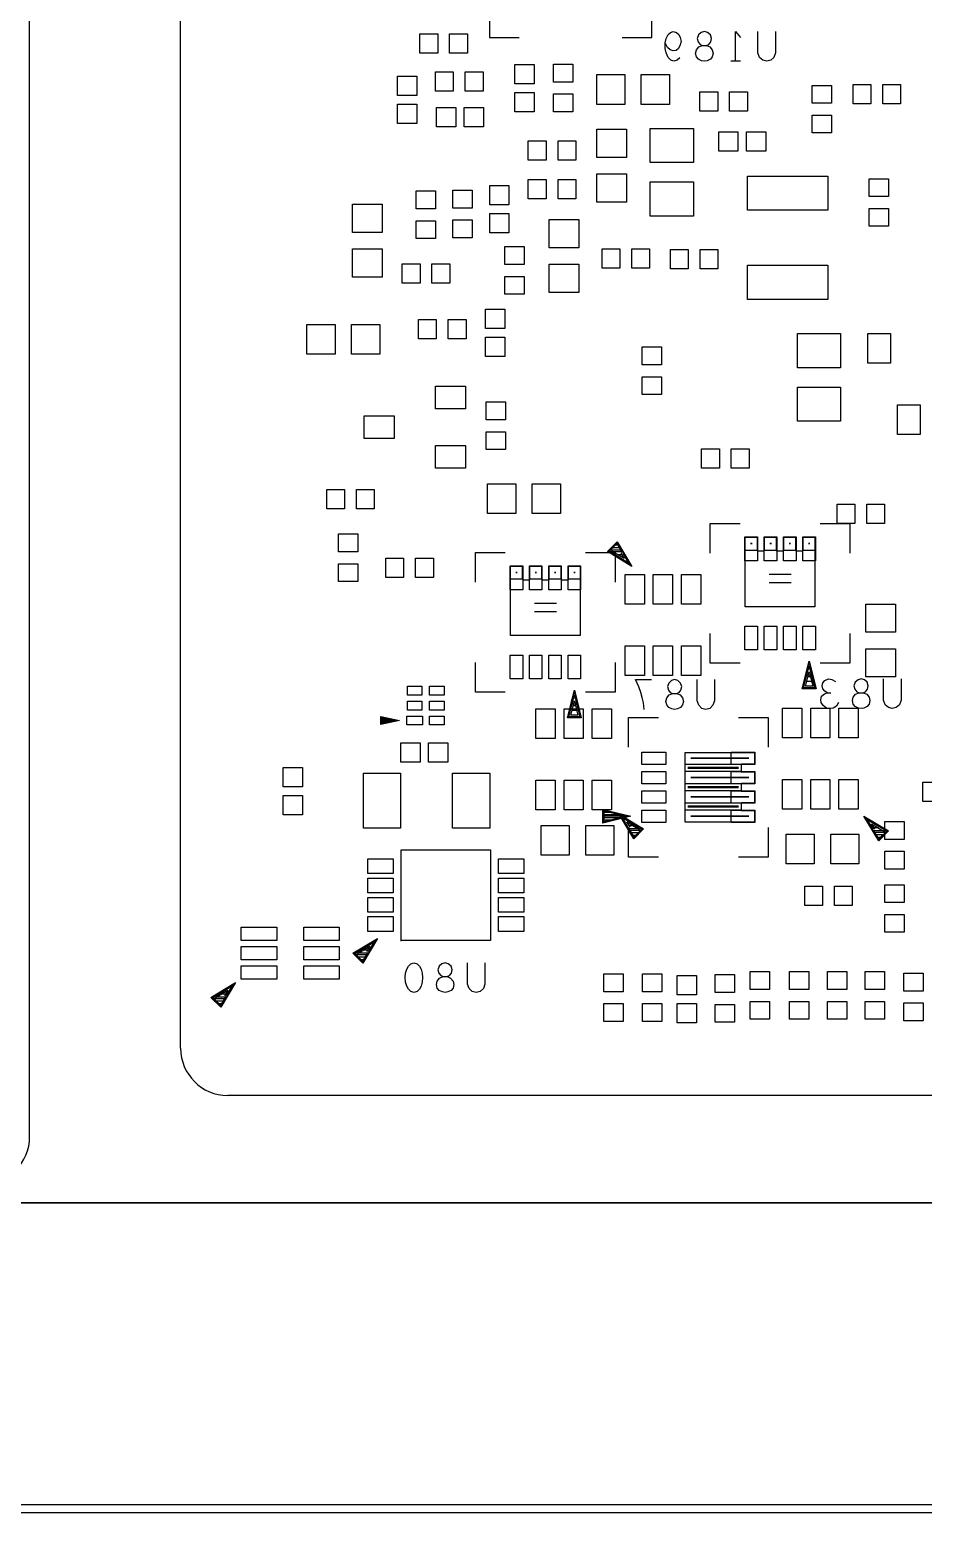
# Model space of a CAD drawing. Header units: millimetres. Extents: x -190 to 348, y -330 to 190.
# Drawn here: x -16.63 to 13.44, y 7.62 to 57.5 of the extents above; entities that cross this region are included whole.
import ezdxf

# ---------------------------------------------------------------- set-up
doc = ezdxf.new("R2010")
doc.units = ezdxf.units.MM
for name, color, linetype in [('10_MAQ_PALLET', 7, 'Continuous'), ('4_SIKCREN_BOTTOM_', 7, 'Continuous'), ('5_SOLDER_PASTE_BOTTOM_', 7, 'Continuous'), ('7______BREAKAWAY', 7, 'Continuous')]:
    doc.layers.add(name, color=color, linetype=linetype)

msp = doc.modelspace()

# ---------------------------------------------------------------- linework, layer by layer
at = {"layer": '10_MAQ_PALLET', "color": 1}
for p, q in [((-11.552, 23.231, -8.001), (-11.552, 82.527, -8.001)), ((-16.632, 20.256, -8.001), (-16.632, 65.075, -8.001)), ((26.871, 21.643, -8.001), (-9.964, 21.643, -8.001))]:
    msp.add_line(p, q, dxfattribs=at)
at = {"layer": '10_MAQ_PALLET', "color": 5}
msp.add_line((-85.422, 7.62, -3.175), (85.422, 7.62, -3.175), dxfattribs=at)
at = {"layer": '10_MAQ_PALLET', "color": 1}
for centre, start, end in [((-9.964, 23.231, -8.001), 180, 270), ((-18.219, 20.256, -8.001), 270, 0)]:
    msp.add_arc(centre, 1.587, start, end, dxfattribs=at)
at = {"layer": '4_SIKCREN_BOTTOM_', "color": 7}
for p, q in [((-1.156, 58.227), (-1.156, 57.229)), ((4.305, 57.229), (4.305, 58.227)), ((4.854, 57.333), (4.933, 57.401)), ((4.933, 57.401), (5.027, 57.434)), ((5.027, 57.434), (5.133, 57.401)), ((5.133, 57.401), (5.212, 57.333)), ((5.969, 57.401), (5.875, 57.318)), ((6.076, 57.434), (5.969, 57.401)), ((6.182, 57.401), (6.076, 57.434)), ((6.276, 57.318), (6.182, 57.401)), ((7.125, 57.434), (7.285, 57.234)), ((7.125, 56.434), (7.125, 57.434)), ((7.879, 56.716), (7.879, 57.434)), ((8.466, 57.434), (8.466, 56.716)), ((-1.156, 57.229), (-0.155, 57.229)), ((3.305, 57.229), (4.305, 57.229)), ((4.76, 57.051), (4.785, 57.201)), ((4.839, 56.901), (4.76, 57.051)), ((4.76, 56.866), (4.76, 57.051)), ((4.785, 56.716), (4.76, 56.866)), ((4.785, 57.201), (4.854, 57.333)), ((4.92, 56.817), (4.839, 56.901)), ((5.199, 56.866), (5.121, 56.799)), ((5.265, 56.982), (5.199, 56.866)), ((5.212, 57.333), (5.265, 57.234)), ((5.265, 57.234), (5.293, 57.099)), ((5.293, 57.099), (5.265, 56.982)), ((5.809, 56.817), (5.888, 56.916)), ((5.875, 57.318), (5.834, 57.201)), ((5.834, 57.201), (5.862, 57.084)), ((5.862, 57.084), (5.928, 57)), ((5.888, 56.916), (6.01, 56.967)), ((5.928, 57), (6.01, 56.967)), ((6.01, 56.967), (6.142, 56.967)), ((6.01, 56.967), (6.142, 56.967)), ((6.142, 56.967), (6.223, 57)), ((6.142, 56.967), (6.261, 56.916)), ((6.223, 57), (6.289, 57.084)), ((6.261, 56.916), (6.342, 56.817)), ((6.314, 57.201), (6.276, 57.318)), ((6.289, 57.084), (6.314, 57.201)), ((4.854, 56.566), (4.785, 56.716)), ((4.945, 56.467), (4.854, 56.566)), ((5.027, 56.784), (4.92, 56.817)), ((5.052, 56.434), (4.945, 56.467)), ((5.121, 56.799), (5.027, 56.784)), ((5.159, 56.467), (5.052, 56.434)), ((5.253, 56.551), (5.159, 56.467)), ((5.781, 56.7), (5.809, 56.817)), ((5.809, 56.584), (5.781, 56.7)), ((5.875, 56.5), (5.809, 56.584)), ((5.982, 56.449), (5.875, 56.5)), ((6.076, 56.434), (5.982, 56.449)), ((6.17, 56.449), (6.076, 56.434)), ((6.276, 56.5), (6.17, 56.449)), ((6.342, 56.584), (6.276, 56.5)), ((6.342, 56.817), (6.368, 56.7)), ((6.368, 56.7), (6.342, 56.584)), ((7.285, 56.434), (6.965, 56.434)), ((7.932, 56.566), (7.879, 56.716)), ((8.039, 56.467), (7.932, 56.566)), ((8.174, 56.434), (8.039, 56.467)), ((8.306, 56.467), (8.174, 56.434)), ((8.412, 56.566), (8.306, 56.467)), ((8.466, 56.716), (8.412, 56.566)), ((6.274, 40.884), (7.275, 40.884)), ((6.274, 39.883), (6.274, 40.884)), ((9.975, 40.884), (10.975, 40.884)), ((10.975, 40.884), (10.975, 39.883)), ((-1.626, 39.908), (-0.625, 39.908)), ((-1.626, 38.908), (-1.626, 39.908)), ((2.075, 39.908), (3.076, 39.908)), ((2.812, 39.939), (3.142, 40.269)), ((3.637, 39.441), (2.812, 39.939)), ((2.832, 39.941), (3.139, 40.249)), ((3.602, 39.479), (2.832, 39.941)), ((3.327, 39.936), (2.84, 39.936)), ((2.873, 39.947), (3.134, 40.208)), ((3.266, 39.987), (2.913, 39.987)), ((3.378, 39.703), (2.954, 39.957)), ((3.216, 40.071), (2.997, 40.071)), ((3.076, 39.908), (3.076, 38.908)), ((3.165, 40.155), (3.081, 40.155)), ((3.134, 40.208), (3.312, 39.911)), ((3.139, 40.249), (3.335, 39.924)), ((3.142, 40.269), (3.637, 39.441)), ((3.335, 39.924), (3.602, 39.479)), ((3.526, 39.553), (2.974, 39.886)), ((3.299, 39.835), (3.157, 39.835)), ((3.269, 39.883), (3.378, 39.703)), ((3.327, 39.886), (3.526, 39.553)), ((6.274, 36.182), (6.274, 37.183)), ((10.975, 37.183), (10.975, 36.182)), ((-1.626, 35.207), (-1.626, 36.208)), ((3.076, 36.208), (3.076, 35.207)), ((7.275, 36.182), (6.274, 36.182)), ((9.368, 35.321), (9.601, 36.256)), ((9.383, 35.334), (9.601, 36.203)), ((9.416, 35.359), (9.601, 36.098)), ((9.601, 36.256), (9.835, 35.321)), ((9.601, 36.203), (9.817, 35.334)), ((9.601, 36.098), (9.784, 35.359)), ((10.975, 36.182), (9.975, 36.182)), ((3.759, 35.634), (4.293, 35.634)), ((3.866, 35.385), (3.759, 35.634)), ((4.874, 35.517), (4.836, 35.4)), ((4.968, 35.601), (4.874, 35.517)), ((5.075, 35.634), (4.968, 35.601)), ((5.182, 35.601), (5.075, 35.634)), ((5.276, 35.517), (5.182, 35.601)), ((5.316, 35.4), (5.276, 35.517)), ((5.832, 34.917), (5.832, 35.634)), ((6.419, 35.634), (6.419, 34.917)), ((9.479, 35.41), (9.601, 35.89)), ((9.68, 35.57), (9.52, 35.57)), ((9.639, 35.728), (9.561, 35.728)), ((9.601, 35.89), (9.721, 35.41)), ((10.036, 35.425), (10.061, 35.524)), ((10.061, 35.326), (10.036, 35.425)), ((10.061, 35.524), (10.127, 35.608)), ((10.127, 35.608), (10.249, 35.659)), ((10.249, 35.659), (10.368, 35.641)), ((10.368, 35.641), (10.488, 35.575)), ((11.151, 35.542), (11.11, 35.425)), ((11.11, 35.425), (11.138, 35.309)), ((11.245, 35.626), (11.151, 35.542)), ((11.351, 35.659), (11.245, 35.626)), ((11.458, 35.626), (11.351, 35.659)), ((11.549, 35.542), (11.458, 35.626)), ((11.59, 35.425), (11.549, 35.542)), ((11.565, 35.309), (11.59, 35.425)), ((12.106, 34.943), (12.106, 35.659)), ((12.692, 35.659), (12.692, 34.943)), ((-0.625, 35.207), (-1.626, 35.207)), ((1.466, 34.346), (1.699, 35.281)), ((1.483, 34.359), (1.699, 35.227)), ((1.514, 34.384), (1.699, 35.123)), ((1.58, 34.435), (1.699, 34.915)), ((1.699, 35.281), (1.933, 34.346)), ((1.699, 35.227), (1.918, 34.359)), ((1.699, 35.123), (1.885, 34.384)), ((1.699, 34.915), (1.819, 34.435)), ((3.076, 35.207), (2.075, 35.207)), ((3.932, 35.199), (3.866, 35.385)), ((3.985, 35.034), (3.932, 35.199)), ((4.026, 34.849), (3.985, 35.034)), ((4.783, 34.9), (4.808, 35.016)), ((4.808, 35.016), (4.889, 35.118)), ((4.836, 35.4), (4.862, 35.283)), ((4.862, 35.283), (4.928, 35.199)), ((4.889, 35.118), (5.009, 35.166)), ((4.928, 35.199), (5.009, 35.166)), ((5.009, 35.166), (5.141, 35.166)), ((5.009, 35.166), (5.141, 35.166)), ((5.141, 35.166), (5.222, 35.199)), ((5.141, 35.166), (5.263, 35.118)), ((5.222, 35.199), (5.288, 35.283)), ((5.263, 35.118), (5.342, 35.016)), ((5.288, 35.283), (5.316, 35.4)), ((5.342, 35.016), (5.37, 34.9)), ((5.885, 34.768), (5.832, 34.917)), ((6.419, 34.917), (6.365, 34.768)), ((9.835, 35.321), (9.368, 35.321)), ((9.817, 35.334), (9.383, 35.334)), ((9.784, 35.359), (9.416, 35.359)), ((9.721, 35.41), (9.479, 35.41)), ((9.995, 34.958), (10.02, 35.075)), ((10.008, 34.859), (9.995, 34.958)), ((10.02, 35.075), (10.114, 35.159)), ((10.127, 35.242), (10.061, 35.326)), ((10.114, 35.159), (10.208, 35.192)), ((10.208, 35.192), (10.127, 35.242)), ((10.208, 35.192), (10.328, 35.192)), ((11.057, 34.925), (11.085, 35.042)), ((11.085, 34.808), (11.057, 34.925)), ((11.085, 35.042), (11.163, 35.141)), ((11.138, 35.309), (11.204, 35.225)), ((11.163, 35.141), (11.283, 35.192)), ((11.204, 35.225), (11.283, 35.192)), ((11.283, 35.192), (11.417, 35.192)), ((11.283, 35.192), (11.417, 35.192)), ((11.417, 35.192), (11.496, 35.225)), ((11.417, 35.192), (11.537, 35.141)), ((11.496, 35.225), (11.565, 35.309)), ((11.537, 35.141), (11.618, 35.042)), ((11.618, 35.042), (11.643, 34.925)), ((11.643, 34.925), (11.618, 34.808)), ((12.159, 34.79), (12.106, 34.943)), ((12.692, 34.943), (12.639, 34.79)), ((1.819, 34.435), (1.58, 34.435)), ((1.781, 34.595), (1.621, 34.595)), ((1.74, 34.752), (1.659, 34.752)), ((4.054, 34.633), (4.026, 34.849)), ((4.808, 34.783), (4.783, 34.9)), ((4.874, 34.699), (4.808, 34.783)), ((4.981, 34.651), (4.874, 34.699)), ((5.075, 34.633), (4.981, 34.651)), ((5.169, 34.651), (5.075, 34.633)), ((5.276, 34.699), (5.169, 34.651)), ((5.342, 34.783), (5.276, 34.699)), ((5.37, 34.9), (5.342, 34.783)), ((5.992, 34.666), (5.885, 34.768)), ((6.124, 34.633), (5.992, 34.666)), ((6.259, 34.666), (6.124, 34.633)), ((6.365, 34.768), (6.259, 34.666)), ((10.074, 34.757), (10.008, 34.859)), ((10.18, 34.674), (10.074, 34.757)), ((10.287, 34.658), (10.18, 34.674)), ((10.409, 34.674), (10.287, 34.658)), ((10.516, 34.742), (10.409, 34.674)), ((10.594, 34.859), (10.516, 34.742)), ((11.151, 34.724), (11.085, 34.808)), ((11.257, 34.674), (11.151, 34.724)), ((11.351, 34.658), (11.257, 34.674)), ((11.443, 34.674), (11.351, 34.658)), ((11.549, 34.724), (11.443, 34.674)), ((11.618, 34.808), (11.549, 34.724)), ((12.266, 34.691), (12.159, 34.79)), ((12.4, 34.658), (12.266, 34.691)), ((12.532, 34.691), (12.4, 34.658)), ((12.639, 34.79), (12.532, 34.691)), ((-4.813, 34.392), (-4.186, 34.257)), ((-4.813, 34.125), (-4.813, 34.392)), ((-4.186, 34.257), (-4.813, 34.125)), ((-4.801, 34.257), (-4.801, 34.376)), ((-4.801, 34.376), (-4.247, 34.257)), ((-4.674, 34.348), (-4.801, 34.348)), ((-4.519, 34.315), (-4.801, 34.315)), ((-4.364, 34.282), (-4.801, 34.282)), ((-4.801, 34.14), (-4.801, 34.257)), ((-4.247, 34.257), (-4.801, 34.14)), ((-4.244, 34.257), (-4.801, 34.257)), ((-4.364, 34.232), (-4.801, 34.232)), ((-4.519, 34.199), (-4.801, 34.199)), ((-4.674, 34.166), (-4.801, 34.166)), ((1.933, 34.346), (1.466, 34.346)), ((1.918, 34.359), (1.483, 34.359)), ((1.885, 34.384), (1.514, 34.384)), ((3.526, 34.359), (4.526, 34.359)), ((3.526, 33.358), (3.526, 34.359)), ((7.224, 34.359), (8.225, 34.359)), ((8.225, 34.359), (8.225, 33.358)), ((2.662, 31.267), (3.597, 31.034)), ((2.662, 30.8), (2.662, 31.267)), ((3.597, 31.034), (2.662, 30.8)), ((2.675, 31.034), (2.675, 31.25)), ((2.675, 31.25), (3.546, 31.034)), ((2.675, 30.815), (2.675, 31.034)), ((3.546, 31.034), (2.675, 30.815)), ((3.546, 31.034), (2.675, 31.034)), ((2.7, 31.034), (2.7, 31.219)), ((2.7, 31.219), (3.442, 31.034)), ((2.941, 31.158), (2.7, 31.158)), ((3.239, 31.085), (2.7, 31.085)), ((2.7, 30.848), (2.7, 31.034)), ((3.442, 31.034), (2.7, 30.848)), ((3.239, 30.983), (2.7, 30.983)), ((3.205, 31.105), (4.031, 30.61)), ((3.701, 30.279), (3.205, 31.105)), ((3.508, 30.625), (3.241, 31.069)), ((3.241, 31.069), (4.011, 30.607)), ((3.515, 30.663), (3.317, 30.996)), ((3.317, 30.996), (3.868, 30.663)), ((11.445, 31.039), (12.273, 30.544)), ((11.943, 30.211), (11.445, 31.039)), ((11.75, 30.559), (11.483, 31.001)), ((11.483, 31.001), (12.253, 30.541)), ((11.755, 30.597), (11.557, 30.927)), ((11.557, 30.927), (12.111, 30.597)), ((2.941, 30.909), (2.7, 30.909)), ((3.574, 30.665), (3.465, 30.846)), ((3.465, 30.846), (3.889, 30.592)), ((3.703, 30.3), (3.508, 30.625)), ((4.003, 30.612), (3.515, 30.612)), ((3.526, 29.657), (3.526, 30.658)), ((3.708, 30.34), (3.531, 30.637)), ((3.686, 30.714), (3.543, 30.714)), ((3.929, 30.561), (3.576, 30.561)), ((3.846, 30.477), (3.627, 30.477)), ((4.031, 30.61), (3.701, 30.279)), ((4.011, 30.607), (3.703, 30.3)), ((3.97, 30.602), (3.708, 30.34)), ((8.225, 30.658), (8.225, 29.657)), ((11.814, 30.597), (11.704, 30.78)), ((11.704, 30.78), (12.129, 30.526)), ((11.946, 30.231), (11.75, 30.559)), ((12.245, 30.546), (11.758, 30.546)), ((11.951, 30.272), (11.77, 30.571)), ((11.925, 30.648), (11.786, 30.648)), ((12.172, 30.495), (11.816, 30.495)), ((12.273, 30.544), (11.943, 30.211)), ((12.253, 30.541), (11.946, 30.231)), ((12.212, 30.536), (11.951, 30.272)), ((3.762, 30.394), (3.675, 30.394)), ((12.088, 30.409), (11.867, 30.409)), ((12.004, 30.325), (11.918, 30.325)), ((-4.125, 29.909), (-1.125, 29.909)), ((-4.125, 26.858), (-4.125, 29.909)), ((-1.125, 29.909), (-1.125, 26.858)), ((4.526, 29.657), (3.526, 29.657)), ((8.225, 29.657), (7.224, 29.657)), ((-5.751, 26.426), (-4.925, 26.924)), ((-5.73, 26.424), (-4.963, 26.886)), ((-5.608, 26.408), (-5.184, 26.662)), ((-5.588, 26.48), (-5.037, 26.812)), ((-5.25, 26.454), (-5.428, 26.157)), ((-5.227, 26.441), (-5.423, 26.116)), ((-4.925, 26.924), (-5.42, 26.096)), ((-5.263, 26.53), (-5.405, 26.53)), ((-5.184, 26.662), (-5.293, 26.482)), ((-5.037, 26.812), (-5.235, 26.48)), ((-4.963, 26.886), (-5.227, 26.441)), ((-1.125, 26.858), (-4.15, 26.858)), ((-4.15, 26.858), (-4.125, 26.858)), ((-5.42, 26.096), (-5.751, 26.426)), ((-5.423, 26.116), (-5.73, 26.424)), ((-5.235, 26.429), (-5.723, 26.429)), ((-5.428, 26.157), (-5.69, 26.419)), ((-5.296, 26.378), (-5.649, 26.378)), ((-5.347, 26.294), (-5.565, 26.294)), ((-5.398, 26.21), (-5.481, 26.21)), ((-3.94, 25.893), (-3.886, 25.992)), ((-3.886, 25.992), (-3.805, 26.076)), ((-3.805, 26.076), (-3.698, 26.109)), ((-3.698, 26.109), (-3.592, 26.076)), ((-3.592, 26.076), (-3.513, 25.992)), ((-3.513, 25.992), (-3.459, 25.893)), ((-2.85, 25.992), (-2.891, 25.875)), ((-2.756, 26.076), (-2.85, 25.992)), ((-2.649, 26.109), (-2.756, 26.076)), ((-2.543, 26.076), (-2.649, 26.109)), ((-2.451, 25.992), (-2.543, 26.076)), ((-2.41, 25.875), (-2.451, 25.992)), ((-1.895, 25.392), (-1.895, 26.109)), ((-1.308, 26.109), (-1.308, 25.392)), ((-10.533, 24.945), (-9.705, 25.441)), ((-9.705, 25.441), (-10.203, 24.615)), ((-3.993, 25.608), (-3.98, 25.758)), ((-3.98, 25.458), (-3.993, 25.608)), ((-3.98, 25.758), (-3.94, 25.893)), ((-3.94, 25.324), (-3.98, 25.458)), ((-3.459, 25.893), (-3.419, 25.758)), ((-3.419, 25.458), (-3.459, 25.324)), ((-3.419, 25.758), (-3.406, 25.608)), ((-3.406, 25.608), (-3.419, 25.458)), ((-2.944, 25.375), (-2.916, 25.491)), ((-2.916, 25.491), (-2.837, 25.593)), ((-2.891, 25.875), (-2.863, 25.758)), ((-2.863, 25.758), (-2.797, 25.674)), ((-2.837, 25.593), (-2.718, 25.641)), ((-2.797, 25.674), (-2.718, 25.641)), ((-2.718, 25.641), (-2.583, 25.641)), ((-2.718, 25.641), (-2.583, 25.641)), ((-2.583, 25.641), (-2.504, 25.674)), ((-2.583, 25.641), (-2.464, 25.593)), ((-2.504, 25.674), (-2.436, 25.758)), ((-2.464, 25.593), (-2.383, 25.491)), ((-2.436, 25.758), (-2.41, 25.875)), ((-2.383, 25.491), (-2.357, 25.375)), ((-10.203, 24.615), (-10.533, 24.945)), ((-10.513, 24.943), (-9.743, 25.405)), ((-10.206, 24.635), (-10.513, 24.943)), ((-10.018, 24.948), (-10.505, 24.948)), ((-10.389, 24.928), (-9.964, 25.182)), ((-10.368, 24.999), (-9.817, 25.329)), ((-10.03, 24.973), (-10.211, 24.676)), ((-10.01, 24.961), (-10.206, 24.635)), ((-10.046, 25.049), (-10.185, 25.049)), ((-9.964, 25.182), (-10.074, 25.001)), ((-9.817, 25.329), (-10.015, 24.999)), ((-9.743, 25.405), (-10.01, 24.961)), ((-3.886, 25.225), (-3.94, 25.324)), ((-3.805, 25.141), (-3.886, 25.225)), ((-3.698, 25.108), (-3.805, 25.141)), ((-3.592, 25.141), (-3.698, 25.108)), ((-3.513, 25.225), (-3.592, 25.141)), ((-3.459, 25.324), (-3.513, 25.225)), ((-2.916, 25.258), (-2.944, 25.375)), ((-2.85, 25.174), (-2.916, 25.258)), ((-2.743, 25.126), (-2.85, 25.174)), ((-2.649, 25.108), (-2.743, 25.126)), ((-2.558, 25.126), (-2.649, 25.108)), ((-2.451, 25.174), (-2.558, 25.126)), ((-2.383, 25.258), (-2.451, 25.174)), ((-2.357, 25.375), (-2.383, 25.258)), ((-1.841, 25.243), (-1.895, 25.392)), ((-1.735, 25.141), (-1.841, 25.243)), ((-1.6, 25.108), (-1.735, 25.141)), ((-1.468, 25.141), (-1.6, 25.108)), ((-1.361, 25.243), (-1.468, 25.141)), ((-1.308, 25.392), (-1.361, 25.243)), ((-10.211, 24.676), (-10.47, 24.938)), ((-10.076, 24.897), (-10.432, 24.897)), ((-10.127, 24.813), (-10.345, 24.813)), ((-10.178, 24.729), (-10.262, 24.729)), ((-36.599, 18.034), (17.61, 18.034))]:
    msp.add_line(p, q, dxfattribs=at)
for centre, start, end in [((9.601, 35.888), 0, 180), ((9.601, 35.888), 180, 0), ((1.699, 34.912), 0, 180), ((1.699, 34.912), 180, 0)]:
    msp.add_arc(centre, 0.102, start, end, dxfattribs=at)
at = {"layer": '5_SOLDER_PASTE_BOTTOM_', "color": 4}
for p, q in [((-3.5, 56.708), (-3.5, 57.358)), ((-3.5, 57.358), (-2.9, 57.358)), ((-2.9, 57.358), (-2.9, 56.708)), ((-2.5, 56.708), (-2.5, 57.358)), ((-2.5, 57.358), (-1.9, 57.358)), ((-1.9, 57.358), (-1.9, 56.708)), ((-2.9, 56.708), (-3.5, 56.708)), ((-1.9, 56.708), (-2.5, 56.708)), ((-4.249, 55.278), (-4.249, 55.928)), ((-4.249, 55.928), (-3.599, 55.928)), ((-3.599, 55.928), (-3.599, 55.278)), ((-2.975, 55.433), (-2.975, 56.083)), ((-2.975, 56.083), (-2.375, 56.083)), ((-2.375, 56.083), (-2.375, 55.433)), ((-1.974, 55.433), (-1.974, 56.083)), ((-1.974, 56.083), (-1.374, 56.083)), ((-1.374, 56.083), (-1.374, 55.433)), ((-0.3, 55.677), (-0.3, 56.327)), ((-0.3, 56.327), (0.35, 56.327)), ((0.35, 56.327), (0.35, 55.677)), ((1.001, 55.732), (1.001, 56.332)), ((1.001, 56.332), (1.651, 56.332)), ((1.651, 56.332), (1.651, 55.732)), ((2.451, 54.984), (2.451, 55.984)), ((2.451, 55.984), (3.401, 55.984)), ((3.401, 55.984), (3.401, 54.984)), ((3.95, 54.984), (3.95, 55.984)), ((3.95, 55.984), (4.9, 55.984)), ((4.9, 55.984), (4.9, 54.984)), ((-2.375, 55.433), (-2.975, 55.433)), ((-1.374, 55.433), (-1.974, 55.433)), ((0.35, 55.677), (-0.3, 55.677)), ((-0.3, 54.737), (-0.3, 55.387)), ((-0.3, 55.387), (0.35, 55.387)), ((0.35, 55.387), (0.35, 54.737)), ((1.651, 55.732), (1.001, 55.732)), ((5.926, 54.757), (5.926, 55.407)), ((5.926, 55.407), (6.526, 55.407)), ((6.526, 55.407), (6.526, 54.757)), ((6.924, 54.757), (6.924, 55.407)), ((6.924, 55.407), (7.524, 55.407)), ((7.524, 55.407), (7.524, 54.757)), ((9.705, 55.024), (9.705, 55.624)), ((9.705, 55.624), (10.355, 55.624)), ((10.355, 55.624), (10.355, 55.024)), ((11.079, 54.999), (11.079, 55.649)), ((11.079, 55.649), (11.679, 55.649)), ((11.679, 55.649), (11.679, 54.999)), ((12.08, 54.999), (12.08, 55.649)), ((12.08, 55.649), (12.68, 55.649)), ((12.68, 55.649), (12.68, 54.999)), ((-3.599, 55.278), (-4.249, 55.278)), ((-4.249, 54.338), (-4.249, 54.988)), ((-4.249, 54.988), (-3.599, 54.988)), ((-3.599, 54.988), (-3.599, 54.338)), ((-2.944, 54.234), (-2.944, 54.884)), ((-2.944, 54.884), (-2.294, 54.884)), ((-2.294, 54.884), (-2.294, 54.234)), ((-2.004, 54.234), (-2.004, 54.884)), ((-2.004, 54.884), (-1.354, 54.884)), ((-1.354, 54.884), (-1.354, 54.234)), ((1.001, 54.734), (1.001, 55.334)), ((1.001, 55.334), (1.651, 55.334)), ((1.651, 55.334), (1.651, 54.734)), ((3.401, 54.984), (2.451, 54.984)), ((4.9, 54.984), (3.95, 54.984)), ((10.355, 55.024), (9.705, 55.024)), ((11.679, 54.999), (11.079, 54.999)), ((12.68, 54.999), (12.08, 54.999)), ((0.35, 54.737), (-0.3, 54.737)), ((1.651, 54.734), (1.001, 54.734)), ((6.526, 54.757), (5.926, 54.757)), ((7.524, 54.757), (6.924, 54.757)), ((9.705, 54.023), (9.705, 54.623)), ((9.705, 54.623), (10.355, 54.623)), ((10.355, 54.623), (10.355, 54.023)), ((-3.599, 54.338), (-4.249, 54.338)), ((-2.294, 54.234), (-2.944, 54.234)), ((-1.354, 54.234), (-2.004, 54.234)), ((2.454, 53.198), (2.454, 54.148)), ((2.454, 54.148), (3.454, 54.148)), ((3.454, 54.148), (3.454, 53.198)), ((4.256, 53.024), (4.256, 54.174)), ((4.256, 54.174), (5.706, 54.174)), ((5.706, 54.174), (5.706, 53.024)), ((6.556, 53.409), (6.556, 54.059)), ((6.556, 54.059), (7.206, 54.059)), ((7.206, 54.059), (7.206, 53.409)), ((7.496, 53.409), (7.496, 54.059)), ((7.496, 54.059), (8.146, 54.059)), ((8.146, 54.059), (8.146, 53.409)), ((10.355, 54.023), (9.705, 54.023)), ((0.15, 53.109), (0.15, 53.759)), ((0.15, 53.759), (0.75, 53.759)), ((0.75, 53.759), (0.75, 53.109)), ((1.15, 53.109), (1.15, 53.759)), ((1.15, 53.759), (1.75, 53.759)), ((1.75, 53.759), (1.75, 53.109)), ((7.206, 53.409), (6.556, 53.409)), ((8.146, 53.409), (7.496, 53.409)), ((0.75, 53.109), (0.15, 53.109)), ((1.75, 53.109), (1.15, 53.109)), ((3.454, 53.198), (2.454, 53.198)), ((5.706, 53.024), (4.256, 53.024)), ((0.15, 51.809), (0.15, 52.458)), ((0.15, 52.458), (0.75, 52.458)), ((0.75, 52.458), (0.75, 51.809)), ((1.15, 51.809), (1.15, 52.458)), ((1.15, 52.458), (1.75, 52.458)), ((1.75, 52.458), (1.75, 51.809)), ((2.454, 51.699), (2.454, 52.649)), ((2.454, 52.649), (3.454, 52.649)), ((3.454, 52.649), (3.454, 51.699)), ((4.256, 51.223), (4.256, 52.373)), ((4.256, 52.373), (5.706, 52.373)), ((5.706, 52.373), (5.706, 51.223)), ((7.53, 51.424), (7.53, 52.574)), ((7.53, 52.574), (10.23, 52.574)), ((10.23, 52.574), (10.23, 51.424)), ((11.626, 51.882), (11.626, 52.482)), ((11.626, 52.482), (12.276, 52.482)), ((12.276, 52.482), (12.276, 51.882)), ((-3.619, 51.473), (-3.619, 52.073)), ((-3.619, 52.073), (-2.969, 52.073)), ((-2.969, 52.073), (-2.969, 51.473)), ((-2.395, 51.498), (-2.395, 52.098)), ((-2.395, 52.098), (-1.745, 52.098)), ((-1.745, 52.098), (-1.745, 51.498)), ((-1.15, 51.603), (-1.15, 52.253)), ((-1.15, 52.253), (-0.501, 52.253)), ((-0.501, 52.253), (-0.501, 51.603)), ((12.276, 51.882), (11.626, 51.882)), ((-5.77, 50.673), (-5.77, 51.623)), ((-5.77, 51.623), (-4.771, 51.623)), ((-4.771, 51.623), (-4.771, 50.673)), ((-2.969, 51.473), (-3.619, 51.473)), ((-1.745, 51.498), (-2.395, 51.498)), ((-0.501, 51.603), (-1.15, 51.603)), ((0.75, 51.809), (0.15, 51.809)), ((1.75, 51.809), (1.15, 51.809)), ((3.454, 51.699), (2.454, 51.699)), ((10.23, 51.424), (7.53, 51.424)), ((11.626, 50.884), (11.626, 51.484)), ((11.626, 51.484), (12.276, 51.484)), ((12.276, 51.484), (12.276, 50.884)), ((-3.619, 50.472), (-3.619, 51.072)), ((-3.619, 51.072), (-2.969, 51.072)), ((-2.969, 51.072), (-2.969, 50.472)), ((-2.395, 50.497), (-2.395, 51.097)), ((-2.395, 51.097), (-1.745, 51.097)), ((-1.745, 51.097), (-1.745, 50.497)), ((-1.15, 50.663), (-1.15, 51.313)), ((-1.15, 51.313), (-0.501, 51.313)), ((-0.501, 51.313), (-0.501, 50.663)), ((0.851, 50.157), (0.851, 51.107)), ((0.851, 51.107), (1.851, 51.107)), ((1.851, 51.107), (1.851, 50.157)), ((5.706, 51.223), (4.256, 51.223)), ((12.276, 50.884), (11.626, 50.884)), ((-4.771, 50.673), (-5.77, 50.673)), ((-2.969, 50.472), (-3.619, 50.472)), ((-1.745, 50.497), (-2.395, 50.497)), ((-0.501, 50.663), (-1.15, 50.663)), ((-5.77, 49.172), (-5.77, 50.122)), ((-5.77, 50.122), (-4.771, 50.122)), ((-4.771, 50.122), (-4.771, 49.172)), ((-0.645, 49.598), (-0.645, 50.198)), ((-0.645, 50.198), (0.005, 50.198)), ((0.005, 50.198), (0.005, 49.598)), ((1.851, 50.157), (0.851, 50.157)), ((2.631, 49.474), (2.631, 50.124)), ((2.631, 50.124), (3.231, 50.124)), ((3.231, 50.124), (3.231, 49.474)), ((3.629, 49.474), (3.629, 50.124)), ((3.629, 50.124), (4.229, 50.124)), ((4.229, 50.124), (4.229, 49.474)), ((4.93, 49.449), (4.93, 50.099)), ((4.93, 50.099), (5.53, 50.099)), ((5.53, 50.099), (5.53, 49.449)), ((5.931, 49.449), (5.931, 50.099)), ((5.931, 50.099), (6.531, 50.099)), ((6.531, 50.099), (6.531, 49.449)), ((-4.095, 48.974), (-4.095, 49.624)), ((-4.095, 49.624), (-3.495, 49.624)), ((-3.495, 49.624), (-3.495, 48.974)), ((-3.094, 48.974), (-3.094, 49.624)), ((-3.094, 49.624), (-2.494, 49.624)), ((-2.494, 49.624), (-2.494, 48.974)), ((0.005, 49.598), (-0.645, 49.598)), ((0.851, 48.659), (0.851, 49.609)), ((0.851, 49.609), (1.851, 49.609)), ((1.851, 49.609), (1.851, 48.659)), ((3.231, 49.474), (2.631, 49.474)), ((4.229, 49.474), (3.629, 49.474)), ((5.53, 49.449), (4.93, 49.449)), ((6.531, 49.449), (5.931, 49.449)), ((7.53, 48.424), (7.53, 49.574)), ((7.53, 49.574), (10.23, 49.574)), ((10.23, 49.574), (10.23, 48.424)), ((-4.771, 49.172), (-5.77, 49.172)), ((-3.495, 48.974), (-4.095, 48.974)), ((-2.494, 48.974), (-3.094, 48.974)), ((-0.645, 48.598), (-0.645, 49.198)), ((-0.645, 49.198), (0.005, 49.198)), ((0.005, 49.198), (0.005, 48.598)), ((0.005, 48.598), (-0.645, 48.598)), ((1.851, 48.659), (0.851, 48.659)), ((10.23, 48.424), (7.53, 48.424)), ((-1.29, 47.442), (-1.29, 48.092)), ((-1.29, 48.092), (-0.64, 48.092)), ((-0.64, 48.092), (-0.64, 47.442)), ((-7.3, 46.584), (-7.3, 47.584)), ((-7.3, 47.584), (-6.35, 47.584)), ((-6.35, 47.584), (-6.35, 46.584)), ((-5.799, 46.584), (-5.799, 47.584)), ((-5.799, 47.584), (-4.849, 47.584)), ((-4.849, 47.584), (-4.849, 46.584)), ((-3.546, 47.097), (-3.546, 47.747)), ((-3.546, 47.747), (-2.946, 47.747)), ((-2.946, 47.747), (-2.946, 47.097)), ((-2.545, 47.097), (-2.545, 47.747)), ((-2.545, 47.747), (-1.945, 47.747)), ((-1.945, 47.747), (-1.945, 47.097)), ((-0.64, 47.442), (-1.29, 47.442)), ((-2.946, 47.097), (-3.546, 47.097)), ((-1.945, 47.097), (-2.545, 47.097)), ((-1.29, 46.502), (-1.29, 47.152)), ((-1.29, 47.152), (-0.64, 47.152)), ((-0.64, 47.152), (-0.64, 46.502)), ((9.204, 46.123), (9.204, 47.273)), ((9.204, 47.273), (10.654, 47.273)), ((10.654, 47.273), (10.654, 46.123)), ((11.576, 46.274), (11.576, 47.274)), ((11.576, 47.274), (12.336, 47.274)), ((12.336, 47.274), (12.336, 46.274)), ((-6.35, 46.584), (-7.3, 46.584)), ((-4.849, 46.584), (-5.799, 46.584)), ((-0.64, 46.502), (-1.29, 46.502)), ((3.98, 46.223), (3.98, 46.823)), ((3.98, 46.823), (4.63, 46.823)), ((4.63, 46.823), (4.63, 46.223)), ((4.63, 46.223), (3.98, 46.223)), ((10.654, 46.123), (9.204, 46.123)), ((12.336, 46.274), (11.576, 46.274)), ((-2.969, 44.743), (-2.969, 45.503)), ((-2.969, 45.503), (-1.969, 45.503)), ((-1.969, 45.503), (-1.969, 44.743)), ((3.98, 45.222), (3.98, 45.822)), ((3.98, 45.822), (4.63, 45.822)), ((4.63, 45.822), (4.63, 45.222)), ((9.204, 44.322), (9.204, 45.472)), ((9.204, 45.472), (10.654, 45.472)), ((10.654, 45.472), (10.654, 44.322)), ((-1.265, 44.374), (-1.265, 44.974)), ((-1.265, 44.974), (-0.615, 44.974)), ((-0.615, 44.974), (-0.615, 44.374)), ((4.63, 45.222), (3.98, 45.222)), ((-5.369, 43.742), (-5.369, 44.502)), ((-5.369, 44.502), (-4.369, 44.502)), ((-4.369, 44.502), (-4.369, 43.742)), ((-1.969, 44.743), (-2.969, 44.743)), ((12.574, 43.874), (12.574, 44.874)), ((12.574, 44.874), (13.334, 44.874)), ((13.334, 44.874), (13.334, 43.874)), ((-0.615, 44.374), (-1.265, 44.374)), ((-1.265, 43.373), (-1.265, 43.973)), ((-1.265, 43.973), (-0.615, 43.973)), ((-0.615, 43.973), (-0.615, 43.373)), ((10.654, 44.322), (9.204, 44.322)), ((-4.369, 43.742), (-5.369, 43.742)), ((-2.969, 42.744), (-2.969, 43.504)), ((-2.969, 43.504), (-1.969, 43.504)), ((-1.969, 43.504), (-1.969, 42.744)), ((5.979, 42.748), (5.979, 43.398)), ((5.979, 43.398), (6.579, 43.398)), ((6.579, 43.398), (6.579, 42.748)), ((6.98, 42.748), (6.98, 43.398)), ((6.98, 43.398), (7.58, 43.398)), ((7.58, 43.398), (7.58, 42.748)), ((13.334, 43.874), (12.574, 43.874)), ((-0.615, 43.373), (-1.265, 43.373)), ((-1.969, 42.744), (-2.969, 42.744)), ((6.579, 42.748), (5.979, 42.748)), ((7.58, 42.748), (6.98, 42.748)), ((-6.635, 41.382), (-6.635, 42.032)), ((-6.635, 42.032), (-6.035, 42.032)), ((-6.035, 42.032), (-6.035, 41.382)), ((-5.634, 41.382), (-5.634, 42.032)), ((-5.634, 42.032), (-5.034, 42.032)), ((-5.034, 42.032), (-5.034, 41.382)), ((-1.219, 41.222), (-1.219, 42.222)), ((-1.219, 42.222), (-0.269, 42.222)), ((-0.269, 42.222), (-0.269, 41.222)), ((0.279, 41.222), (0.279, 42.222)), ((0.279, 42.222), (1.229, 42.222)), ((1.229, 42.222), (1.229, 41.222)), ((10.541, 40.884), (10.541, 41.534)), ((10.541, 41.534), (11.141, 41.534)), ((11.141, 41.534), (11.141, 40.884)), ((11.539, 40.884), (11.539, 41.534)), ((11.539, 41.534), (12.139, 41.534)), ((12.139, 41.534), (12.139, 40.884)), ((-6.035, 41.382), (-6.635, 41.382)), ((-5.034, 41.382), (-5.634, 41.382)), ((-0.269, 41.222), (-1.219, 41.222)), ((1.229, 41.222), (0.279, 41.222)), ((-6.236, 39.934), (-6.236, 40.534)), ((-6.236, 40.534), (-5.586, 40.534)), ((-5.586, 40.534), (-5.586, 39.934)), ((7.44, 39.633), (7.44, 40.433)), ((7.44, 40.433), (7.86, 40.433)), ((7.452, 40.422), (7.846, 40.422)), ((7.452, 38.085), (7.452, 40.422)), ((7.846, 40.422), (7.846, 39.982)), ((7.86, 40.433), (7.86, 39.633)), ((8.091, 39.633), (8.091, 40.433)), ((8.091, 40.433), (8.511, 40.433)), ((8.103, 40.422), (8.496, 40.422)), ((8.103, 39.982), (8.103, 40.422)), ((8.496, 40.422), (8.496, 39.982)), ((8.511, 40.433), (8.511, 39.633)), ((8.741, 39.633), (8.741, 40.433)), ((8.741, 40.433), (9.161, 40.433)), ((8.753, 40.422), (9.147, 40.422)), ((8.753, 39.982), (8.753, 40.422)), ((9.147, 40.422), (9.147, 39.982)), ((9.161, 40.433), (9.161, 39.633)), ((9.391, 39.633), (9.391, 40.433)), ((9.391, 40.433), (9.811, 40.433)), ((9.403, 40.422), (9.797, 40.422)), ((9.403, 39.982), (9.403, 40.422)), ((9.797, 40.422), (9.797, 38.085)), ((9.811, 40.433), (9.811, 39.633)), ((11.141, 40.884), (10.541, 40.884)), ((12.139, 40.884), (11.539, 40.884)), ((-5.586, 39.934), (-6.236, 39.934)), ((7.833, 39.982), (7.465, 39.982)), ((7.643, 40.231), (7.643, 40.185)), ((7.656, 40.231), (7.656, 40.185)), ((7.859, 39.969), (8.09, 39.969)), ((8.484, 39.982), (8.115, 39.982)), ((8.293, 40.231), (8.293, 40.185)), ((8.306, 40.231), (8.306, 40.185)), ((8.509, 39.969), (8.74, 39.969)), ((9.134, 39.982), (8.766, 39.982)), ((8.943, 40.231), (8.943, 40.185)), ((8.956, 40.231), (8.956, 40.185)), ((9.159, 39.969), (9.39, 39.969)), ((9.784, 39.982), (9.416, 39.982)), ((9.594, 40.231), (9.594, 40.185)), ((9.606, 40.231), (9.606, 40.185)), ((-6.236, 38.933), (-6.236, 39.533)), ((-6.236, 39.533), (-5.586, 39.533)), ((-5.586, 39.533), (-5.586, 38.933)), ((-4.646, 39.073), (-4.646, 39.723)), ((-4.646, 39.723), (-4.046, 39.723)), ((-4.046, 39.723), (-4.046, 39.073)), ((-3.645, 39.073), (-3.645, 39.723)), ((-3.645, 39.723), (-3.045, 39.723)), ((-3.045, 39.723), (-3.045, 39.073)), ((-0.459, 38.658), (-0.459, 39.458)), ((-0.459, 39.458), (-0.039, 39.458)), ((-0.447, 39.446), (-0.053, 39.446)), ((-0.447, 37.112), (-0.447, 39.446)), ((-0.053, 39.446), (-0.053, 39.007)), ((-0.039, 39.458), (-0.039, 38.658)), ((0.189, 38.658), (0.189, 39.458)), ((0.189, 39.458), (0.609, 39.458)), ((0.203, 39.446), (0.597, 39.446)), ((0.203, 39.007), (0.203, 39.446)), ((0.597, 39.446), (0.597, 39.007)), ((0.609, 39.458), (0.609, 38.658)), ((0.839, 38.658), (0.839, 39.458)), ((0.839, 39.458), (1.259, 39.458)), ((0.853, 39.446), (1.247, 39.446)), ((0.853, 39.007), (0.853, 39.446)), ((1.247, 39.446), (1.247, 39.007)), ((1.259, 39.458), (1.259, 38.658)), ((1.489, 38.658), (1.489, 39.458)), ((1.489, 39.458), (1.909, 39.458)), ((1.504, 39.446), (1.897, 39.446)), ((1.504, 39.007), (1.504, 39.446)), ((1.897, 39.446), (1.897, 37.112)), ((1.909, 39.458), (1.909, 38.658)), ((7.86, 39.633), (7.44, 39.633)), ((8.511, 39.633), (8.091, 39.633)), ((9.161, 39.633), (8.741, 39.633)), ((9.811, 39.633), (9.391, 39.633)), ((-5.586, 38.933), (-6.236, 38.933)), ((-4.046, 39.073), (-4.646, 39.073)), ((-3.045, 39.073), (-3.645, 39.073)), ((-0.066, 39.007), (-0.434, 39.007)), ((-0.257, 39.256), (-0.257, 39.21)), ((-0.244, 39.256), (-0.244, 39.21)), ((-0.041, 38.994), (0.191, 38.994)), ((0.584, 39.007), (0.216, 39.007)), ((0.394, 39.256), (0.394, 39.21)), ((0.406, 39.256), (0.406, 39.21)), ((0.61, 38.994), (0.841, 38.994)), ((1.234, 39.007), (0.866, 39.007)), ((1.044, 39.256), (1.044, 39.21)), ((1.057, 39.256), (1.057, 39.21)), ((1.26, 38.994), (1.491, 38.994)), ((1.885, 39.007), (1.516, 39.007)), ((1.694, 39.256), (1.694, 39.21)), ((1.707, 39.256), (1.707, 39.21)), ((3.406, 38.174), (3.406, 39.174)), ((3.406, 39.174), (4.056, 39.174)), ((4.056, 39.174), (4.056, 38.174)), ((4.356, 38.174), (4.356, 39.174)), ((4.356, 39.174), (5.006, 39.174)), ((5.006, 39.174), (5.006, 38.174)), ((5.306, 38.174), (5.306, 39.174)), ((5.306, 39.174), (5.956, 39.174)), ((5.956, 39.174), (5.956, 38.174)), ((8.997, 39.169), (8.252, 39.169)), ((-0.039, 38.658), (-0.459, 38.658)), ((0.609, 38.658), (0.189, 38.658)), ((1.259, 38.658), (0.839, 38.658)), ((1.909, 38.658), (1.489, 38.658)), ((8.997, 38.885), (8.252, 38.885)), ((1.097, 38.194), (0.353, 38.194)), ((1.097, 37.912), (0.353, 37.912)), ((4.056, 38.174), (3.406, 38.174)), ((5.006, 38.174), (4.356, 38.174)), ((5.956, 38.174), (5.306, 38.174)), ((9.797, 38.085), (7.452, 38.085)), ((11.504, 37.224), (11.504, 38.174)), ((11.504, 38.174), (12.504, 38.174)), ((12.504, 38.174), (12.504, 37.224)), ((7.44, 36.633), (7.44, 37.433)), ((7.44, 37.433), (7.86, 37.433)), ((7.86, 37.433), (7.86, 36.633)), ((8.091, 36.633), (8.091, 37.433)), ((8.091, 37.433), (8.511, 37.433)), ((8.511, 37.433), (8.511, 36.633)), ((8.741, 36.633), (8.741, 37.433)), ((8.741, 37.433), (9.161, 37.433)), ((9.161, 37.433), (9.161, 36.633)), ((9.391, 36.633), (9.391, 37.433)), ((9.391, 37.433), (9.811, 37.433)), ((9.811, 37.433), (9.811, 36.633)), ((1.897, 37.112), (-0.447, 37.112)), ((12.504, 37.224), (11.504, 37.224)), ((-0.459, 35.658), (-0.459, 36.458)), ((-0.459, 36.458), (-0.039, 36.458)), ((-0.039, 36.458), (-0.039, 35.658)), ((0.189, 35.658), (0.189, 36.458)), ((0.189, 36.458), (0.609, 36.458)), ((0.609, 36.458), (0.609, 35.658)), ((0.839, 35.658), (0.839, 36.458)), ((0.839, 36.458), (1.259, 36.458)), ((1.259, 36.458), (1.259, 35.658)), ((1.489, 35.658), (1.489, 36.458)), ((1.489, 36.458), (1.909, 36.458)), ((1.909, 36.458), (1.909, 35.658)), ((3.406, 35.774), (3.406, 36.774)), ((3.406, 36.774), (4.056, 36.774)), ((4.056, 36.774), (4.056, 35.774)), ((4.356, 35.774), (4.356, 36.774)), ((4.356, 36.774), (5.006, 36.774)), ((5.006, 36.774), (5.006, 35.774)), ((5.306, 35.774), (5.306, 36.774)), ((5.306, 36.774), (5.956, 36.774)), ((5.956, 36.774), (5.956, 35.774)), ((7.86, 36.633), (7.44, 36.633)), ((8.511, 36.633), (8.091, 36.633)), ((9.161, 36.633), (8.741, 36.633)), ((9.811, 36.633), (9.391, 36.633)), ((11.504, 35.723), (11.504, 36.673)), ((11.504, 36.673), (12.504, 36.673)), ((12.504, 36.673), (12.504, 35.723)), ((-0.039, 35.658), (-0.459, 35.658)), ((0.609, 35.658), (0.189, 35.658)), ((1.259, 35.658), (0.839, 35.658)), ((1.909, 35.658), (1.489, 35.658)), ((4.056, 35.774), (3.406, 35.774)), ((5.006, 35.774), (4.356, 35.774)), ((5.956, 35.774), (5.306, 35.774)), ((12.504, 35.723), (11.504, 35.723)), ((-3.92, 35.108), (-3.92, 35.408)), ((-3.92, 35.408), (-3.43, 35.408)), ((-3.43, 35.108), (-3.92, 35.108)), ((-3.43, 35.408), (-3.43, 35.108)), ((-3.171, 35.108), (-3.171, 35.408)), ((-3.171, 35.408), (-2.681, 35.408)), ((-2.681, 35.108), (-3.171, 35.108)), ((-2.681, 35.408), (-2.681, 35.108)), ((-3.92, 34.607), (-3.92, 34.907)), ((-3.92, 34.907), (-3.43, 34.907)), ((-3.43, 34.607), (-3.92, 34.607)), ((-3.43, 34.907), (-3.43, 34.607)), ((-3.171, 34.607), (-3.171, 34.907)), ((-3.171, 34.907), (-2.681, 34.907)), ((-2.681, 34.607), (-3.171, 34.607)), ((-2.681, 34.907), (-2.681, 34.607)), ((0.401, 33.65), (0.401, 34.65)), ((0.401, 34.65), (1.051, 34.65)), ((1.051, 34.65), (1.051, 33.65)), ((1.351, 33.65), (1.351, 34.65)), ((1.351, 34.65), (2.001, 34.65)), ((2.001, 34.65), (2.001, 33.65)), ((2.301, 33.65), (2.301, 34.65)), ((2.301, 34.65), (2.951, 34.65)), ((2.951, 34.65), (2.951, 33.65)), ((8.702, 33.673), (8.702, 34.673)), ((8.702, 34.673), (9.352, 34.673)), ((9.352, 34.673), (9.352, 33.673)), ((9.652, 33.673), (9.652, 34.673)), ((9.652, 34.673), (10.302, 34.673)), ((10.302, 34.673), (10.302, 33.673)), ((10.602, 33.673), (10.602, 34.673)), ((10.602, 34.673), (11.252, 34.673)), ((11.252, 34.673), (11.252, 33.673)), ((-3.935, 34.107), (-3.935, 34.407)), ((-3.935, 34.407), (-3.415, 34.407)), ((-3.415, 34.107), (-3.935, 34.107)), ((-3.415, 34.407), (-3.415, 34.107)), ((-3.171, 34.107), (-3.171, 34.407)), ((-3.171, 34.407), (-2.681, 34.407)), ((-2.681, 34.107), (-3.171, 34.107)), ((-2.681, 34.407), (-2.681, 34.107)), ((-4.145, 32.858), (-4.145, 33.508)), ((-4.145, 33.508), (-3.495, 33.508)), ((-3.495, 33.508), (-3.495, 32.858)), ((-3.205, 32.858), (-3.205, 33.508)), ((-3.205, 33.508), (-2.555, 33.508)), ((-2.555, 33.508), (-2.555, 32.858)), ((1.051, 33.65), (0.401, 33.65)), ((2.001, 33.65), (1.351, 33.65)), ((2.951, 33.65), (2.301, 33.65)), ((9.352, 33.673), (8.702, 33.673)), ((10.302, 33.673), (9.652, 33.673)), ((11.252, 33.673), (10.602, 33.673)), ((3.974, 32.772), (3.974, 33.192)), ((3.974, 33.192), (4.774, 33.192)), ((4.774, 33.192), (4.774, 32.772)), ((5.428, 33.18), (7.762, 33.18)), ((5.428, 30.836), (5.428, 33.18)), ((7.572, 32.99), (5.618, 32.99)), ((7.572, 32.977), (5.618, 32.977)), ((6.976, 32.772), (6.976, 33.192)), ((6.976, 33.192), (7.776, 33.192)), ((7.762, 33.18), (7.762, 32.786)), ((7.776, 33.192), (7.776, 32.772)), ((-8.1, 32.027), (-8.1, 32.677)), ((-8.1, 32.677), (-7.45, 32.677)), ((-7.45, 32.677), (-7.45, 32.027)), ((-5.4, 30.632), (-5.4, 32.482)), ((-5.4, 32.482), (-4.15, 32.482)), ((-4.15, 32.482), (-4.15, 30.632)), ((-3.495, 32.858), (-4.145, 32.858)), ((-2.555, 32.858), (-3.205, 32.858)), ((-2.4, 30.632), (-2.4, 32.482)), ((-2.4, 32.482), (-1.15, 32.482)), ((-1.15, 32.482), (-1.15, 30.632)), ((4.774, 32.772), (3.974, 32.772)), ((3.974, 32.124), (3.974, 32.544)), ((3.974, 32.544), (4.774, 32.544)), ((4.774, 32.544), (4.774, 32.124)), ((7.3, 32.774), (5.441, 32.774)), ((7.3, 32.542), (5.441, 32.542)), ((7.224, 32.672), (5.517, 32.672)), ((7.224, 32.644), (5.517, 32.644)), ((7.776, 32.772), (6.976, 32.772)), ((6.976, 32.124), (6.976, 32.544)), ((6.976, 32.544), (7.776, 32.544)), ((7.313, 32.774), (7.313, 32.542)), ((7.762, 32.786), (7.325, 32.786)), ((7.325, 32.53), (7.762, 32.53)), ((7.762, 32.53), (7.762, 32.136)), ((7.776, 32.544), (7.776, 32.124)), ((-7.45, 32.027), (-8.1, 32.027)), ((0.401, 31.25), (0.401, 32.25)), ((0.401, 32.25), (1.051, 32.25)), ((1.051, 32.25), (1.051, 31.25)), ((1.351, 31.25), (1.351, 32.25)), ((1.351, 32.25), (2.001, 32.25)), ((2.001, 32.25), (2.001, 31.25)), ((2.301, 31.25), (2.301, 32.25)), ((2.301, 32.25), (2.951, 32.25)), ((2.951, 32.25), (2.951, 31.25)), ((4.774, 32.124), (3.974, 32.124)), ((7.3, 32.123), (5.441, 32.123)), ((7.224, 32.022), (5.517, 32.022)), ((7.224, 31.994), (5.517, 31.994)), ((7.572, 32.339), (5.618, 32.339)), ((7.572, 32.327), (5.618, 32.327)), ((7.776, 32.124), (6.976, 32.124)), ((7.313, 32.123), (7.313, 31.892)), ((7.762, 32.136), (7.325, 32.136)), ((8.702, 31.273), (8.702, 32.273)), ((8.702, 32.273), (9.352, 32.273)), ((9.352, 32.273), (9.352, 31.273)), ((9.652, 31.273), (9.652, 32.273)), ((9.652, 32.273), (10.302, 32.273)), ((10.302, 32.273), (10.302, 31.273)), ((10.602, 31.273), (10.602, 32.273)), ((10.602, 32.273), (11.252, 32.273)), ((11.252, 32.273), (11.252, 31.273)), ((13.426, 31.534), (13.426, 32.184)), ((13.426, 32.184), (14.026, 32.184)), ((-8.1, 31.087), (-8.1, 31.737)), ((-8.1, 31.737), (-7.45, 31.737)), ((-7.45, 31.737), (-7.45, 31.087)), ((3.974, 31.474), (3.974, 31.894)), ((3.974, 31.894), (4.774, 31.894)), ((4.774, 31.474), (3.974, 31.474)), ((4.774, 31.894), (4.774, 31.474)), ((7.3, 31.892), (5.441, 31.892)), ((7.3, 31.473), (5.441, 31.473)), ((7.572, 31.689), (5.618, 31.689)), ((7.572, 31.676), (5.618, 31.676)), ((6.976, 31.474), (6.976, 31.894)), ((6.976, 31.894), (7.776, 31.894)), ((7.776, 31.474), (6.976, 31.474)), ((7.313, 31.473), (7.313, 31.242)), ((7.325, 31.88), (7.762, 31.88)), ((7.762, 31.486), (7.325, 31.486)), ((7.762, 31.88), (7.762, 31.486)), ((7.776, 31.894), (7.776, 31.474)), ((14.026, 31.534), (13.426, 31.534)), ((-7.45, 31.087), (-8.1, 31.087)), ((1.051, 31.25), (0.401, 31.25)), ((2.001, 31.25), (1.351, 31.25)), ((2.951, 31.25), (2.301, 31.25)), ((3.974, 30.824), (3.974, 31.244)), ((3.974, 31.244), (4.774, 31.244)), ((4.774, 31.244), (4.774, 30.824)), ((7.3, 31.242), (5.441, 31.242)), ((7.224, 31.372), (5.517, 31.372)), ((7.224, 31.344), (5.517, 31.344)), ((7.572, 31.039), (5.618, 31.039)), ((7.572, 31.026), (5.618, 31.026)), ((6.976, 30.824), (6.976, 31.244)), ((6.976, 31.244), (7.776, 31.244)), ((7.325, 31.229), (7.762, 31.229)), ((7.762, 31.229), (7.762, 30.836)), ((7.776, 31.244), (7.776, 30.824)), ((9.352, 31.273), (8.702, 31.273)), ((10.302, 31.273), (9.652, 31.273)), ((11.252, 31.273), (10.602, 31.273)), ((-4.15, 30.632), (-5.4, 30.632)), ((-1.15, 30.632), (-2.4, 30.632)), ((0.579, 29.723), (0.579, 30.723)), ((0.579, 30.723), (1.529, 30.723)), ((1.529, 30.723), (1.529, 29.723)), ((2.08, 29.723), (2.08, 30.723)), ((2.08, 30.723), (3.03, 30.723)), ((3.03, 30.723), (3.03, 29.723)), ((4.774, 30.824), (3.974, 30.824)), ((7.762, 30.836), (5.428, 30.836)), ((7.776, 30.824), (6.976, 30.824)), ((8.824, 29.434), (8.824, 30.434)), ((8.824, 30.434), (9.774, 30.434)), ((9.774, 30.434), (9.774, 29.434)), ((10.325, 29.434), (10.325, 30.434)), ((10.325, 30.434), (11.275, 30.434)), ((11.275, 30.434), (11.275, 29.434)), ((12.149, 30.259), (12.149, 30.859)), ((12.149, 30.859), (12.799, 30.859)), ((12.799, 30.859), (12.799, 30.259)), ((12.799, 30.259), (12.149, 30.259)), ((-5.251, 29.107), (-5.251, 29.607)), ((-5.251, 29.607), (-4.401, 29.607)), ((-4.401, 29.607), (-4.401, 29.107)), ((-0.849, 29.107), (-0.849, 29.607)), ((-0.849, 29.607), (0.001, 29.607)), ((0.001, 29.607), (0.001, 29.107)), ((1.529, 29.723), (0.579, 29.723)), ((3.03, 29.723), (2.08, 29.723)), ((9.774, 29.434), (8.824, 29.434)), ((11.275, 29.434), (10.325, 29.434)), ((12.149, 29.258), (12.149, 29.858)), ((12.149, 29.858), (12.799, 29.858)), ((12.799, 29.858), (12.799, 29.258)), ((-4.401, 29.107), (-5.251, 29.107)), ((-5.251, 28.457), (-5.251, 28.957)), ((-5.251, 28.957), (-4.401, 28.957)), ((-4.401, 28.957), (-4.401, 28.457)), ((0.001, 29.107), (-0.849, 29.107)), ((-0.849, 28.457), (-0.849, 28.957)), ((-0.849, 28.957), (0.001, 28.957)), ((0.001, 28.957), (0.001, 28.457)), ((12.799, 29.258), (12.149, 29.258)), ((-4.401, 28.457), (-5.251, 28.457)), ((0.001, 28.457), (-0.849, 28.457)), ((9.451, 28.034), (9.451, 28.684)), ((9.451, 28.684), (10.051, 28.684)), ((10.051, 28.684), (10.051, 28.034)), ((10.449, 28.034), (10.449, 28.684)), ((10.449, 28.684), (11.049, 28.684)), ((11.049, 28.684), (11.049, 28.034)), ((12.149, 28.133), (12.149, 28.733)), ((12.149, 28.733), (12.799, 28.733)), ((12.799, 28.733), (12.799, 28.133)), ((-5.251, 27.807), (-5.251, 28.307)), ((-5.251, 28.307), (-4.401, 28.307)), ((-4.401, 28.307), (-4.401, 27.807)), ((-0.849, 27.807), (-0.849, 28.307)), ((-0.849, 28.307), (0.001, 28.307)), ((0.001, 28.307), (0.001, 27.807)), ((10.051, 28.034), (9.451, 28.034)), ((11.049, 28.034), (10.449, 28.034)), ((12.799, 28.133), (12.149, 28.133)), ((-4.401, 27.807), (-5.251, 27.807)), ((-5.251, 27.159), (-5.251, 27.659)), ((-5.251, 27.659), (-4.401, 27.659)), ((-4.401, 27.659), (-4.401, 27.159)), ((0.001, 27.807), (-0.849, 27.807)), ((-0.849, 27.159), (-0.849, 27.659)), ((-0.849, 27.659), (0.001, 27.659)), ((0.001, 27.659), (0.001, 27.159)), ((12.149, 27.132), (12.149, 27.732)), ((12.149, 27.732), (12.799, 27.732)), ((12.799, 27.732), (12.799, 27.132)), ((-9.51, 26.859), (-9.51, 27.309)), ((-9.51, 27.309), (-8.311, 27.309)), ((-8.311, 27.309), (-8.311, 26.859)), ((-7.409, 26.859), (-7.409, 27.309)), ((-7.409, 27.309), (-6.21, 27.309)), ((-6.21, 27.309), (-6.21, 26.859)), ((-4.401, 27.159), (-5.251, 27.159)), ((0.001, 27.159), (-0.849, 27.159)), ((12.799, 27.132), (12.149, 27.132)), ((-8.311, 26.859), (-9.51, 26.859)), ((-9.51, 26.209), (-9.51, 26.659)), ((-9.51, 26.659), (-8.311, 26.659)), ((-8.311, 26.659), (-8.311, 26.209)), ((-6.21, 26.859), (-7.409, 26.859)), ((-7.409, 26.209), (-7.409, 26.659)), ((-7.409, 26.659), (-6.21, 26.659)), ((-6.21, 26.659), (-6.21, 26.209)), ((-8.311, 26.209), (-9.51, 26.209)), ((-9.51, 25.559), (-9.51, 26.009)), ((-9.51, 26.009), (-8.311, 26.009)), ((-8.311, 26.009), (-8.311, 25.559)), ((-6.21, 26.209), (-7.409, 26.209)), ((-7.409, 25.559), (-7.409, 26.009)), ((-7.409, 26.009), (-6.21, 26.009)), ((-6.21, 26.009), (-6.21, 25.559)), ((-8.311, 25.559), (-9.51, 25.559)), ((-6.21, 25.559), (-7.409, 25.559)), ((2.69, 25.133), (2.69, 25.733)), ((2.69, 25.733), (3.34, 25.733)), ((3.34, 25.733), (3.34, 25.133)), ((3.99, 25.133), (3.99, 25.733)), ((3.99, 25.733), (4.64, 25.733)), ((4.64, 25.733), (4.64, 25.133)), ((5.164, 25.027), (5.164, 25.677)), ((5.164, 25.677), (5.814, 25.677)), ((5.814, 25.677), (5.814, 25.027)), ((6.439, 25.108), (6.439, 25.708)), ((6.439, 25.708), (7.089, 25.708)), ((7.089, 25.708), (7.089, 25.108)), ((7.615, 25.209), (7.615, 25.809)), ((7.615, 25.809), (8.265, 25.809)), ((8.265, 25.809), (8.265, 25.209)), ((8.941, 25.209), (8.941, 25.809)), ((8.941, 25.809), (9.591, 25.809)), ((9.591, 25.809), (9.591, 25.209)), ((10.216, 25.209), (10.216, 25.809)), ((10.216, 25.809), (10.866, 25.809)), ((10.866, 25.809), (10.866, 25.209)), ((11.491, 25.209), (11.491, 25.809)), ((11.491, 25.809), (12.141, 25.809)), ((12.141, 25.809), (12.141, 25.209)), ((12.789, 25.158), (12.789, 25.758)), ((12.789, 25.758), (13.439, 25.758)), ((13.439, 25.758), (13.439, 25.158)), ((3.34, 25.133), (2.69, 25.133)), ((4.64, 25.133), (3.99, 25.133)), ((5.814, 25.027), (5.164, 25.027)), ((7.089, 25.108), (6.439, 25.108)), ((8.265, 25.209), (7.615, 25.209)), ((9.591, 25.209), (8.941, 25.209)), ((10.866, 25.209), (10.216, 25.209)), ((12.141, 25.209), (11.491, 25.209)), ((13.439, 25.158), (12.789, 25.158)), ((2.69, 24.132), (2.69, 24.732)), ((2.69, 24.732), (3.34, 24.732)), ((3.34, 24.732), (3.34, 24.132)), ((3.99, 24.132), (3.99, 24.732)), ((3.99, 24.732), (4.64, 24.732)), ((4.64, 24.732), (4.64, 24.132)), ((5.164, 24.087), (5.164, 24.737)), ((5.164, 24.737), (5.814, 24.737)), ((5.814, 24.737), (5.814, 24.087)), ((6.439, 24.107), (6.439, 24.707)), ((6.439, 24.707), (7.089, 24.707)), ((7.089, 24.707), (7.089, 24.107)), ((7.615, 24.208), (7.615, 24.808)), ((7.615, 24.808), (8.265, 24.808)), ((8.265, 24.808), (8.265, 24.208)), ((8.941, 24.208), (8.941, 24.808)), ((8.941, 24.808), (9.591, 24.808)), ((9.591, 24.808), (9.591, 24.208)), ((10.216, 24.208), (10.216, 24.808)), ((10.216, 24.808), (10.866, 24.808)), ((10.866, 24.808), (10.866, 24.208)), ((11.491, 24.208), (11.491, 24.808)), ((11.491, 24.808), (12.141, 24.808)), ((12.141, 24.808), (12.141, 24.208)), ((12.789, 24.158), (12.789, 24.758)), ((12.789, 24.758), (13.439, 24.758)), ((13.439, 24.758), (13.439, 24.158)), ((3.34, 24.132), (2.69, 24.132)), ((4.64, 24.132), (3.99, 24.132)), ((5.814, 24.087), (5.164, 24.087)), ((7.089, 24.107), (6.439, 24.107)), ((8.265, 24.208), (7.615, 24.208)), ((9.591, 24.208), (8.941, 24.208)), ((10.866, 24.208), (10.216, 24.208)), ((12.141, 24.208), (11.491, 24.208)), ((13.439, 24.158), (12.789, 24.158)), ((-36.599, 18.034), (17.61, 18.034))]:
    msp.add_line(p, q, dxfattribs=at)
for centre, start, end in [((7.859, 39.982), 180.0013, 269.9987), ((8.09, 39.982), 270.0013, 359.9987), ((8.509, 39.982), 180.0013, 269.9987), ((8.74, 39.982), 270.0013, 359.9987), ((9.159, 39.982), 180.0013, 269.9987), ((9.39, 39.982), 270.0013, 359.9987), ((-0.041, 39.007), 180.0013, 269.9987), ((0.191, 39.007), 270.0013, 359.9987), ((0.61, 39.007), 180.0013, 269.9987), ((0.841, 39.007), 270.0013, 359.9987), ((1.26, 39.007), 180.0013, 269.9987), ((1.491, 39.007), 270.0013, 359.9987), ((7.325, 32.774), 90.0013, 179.9987), ((7.325, 32.542), 180.0013, 269.9987), ((7.325, 32.123), 90.0013, 179.9987), ((7.325, 31.892), 180.0013, 269.9987), ((7.325, 31.473), 90.0013, 179.9987), ((7.325, 31.242), 180.0013, 269.9987)]:
    msp.add_arc(centre, 0.0127, start, end, dxfattribs=at)
at = {"layer": '7______BREAKAWAY', "color": 2}
for p, q in [((91.6, 18.034), (-91.6, 18.034)), ((-36.599, 18.034), (17.61, 18.034)), ((91.6, 7.874), (-91.6, 7.874))]:
    msp.add_line(p, q, dxfattribs=at)

doc.saveas('drawing.dxf')
